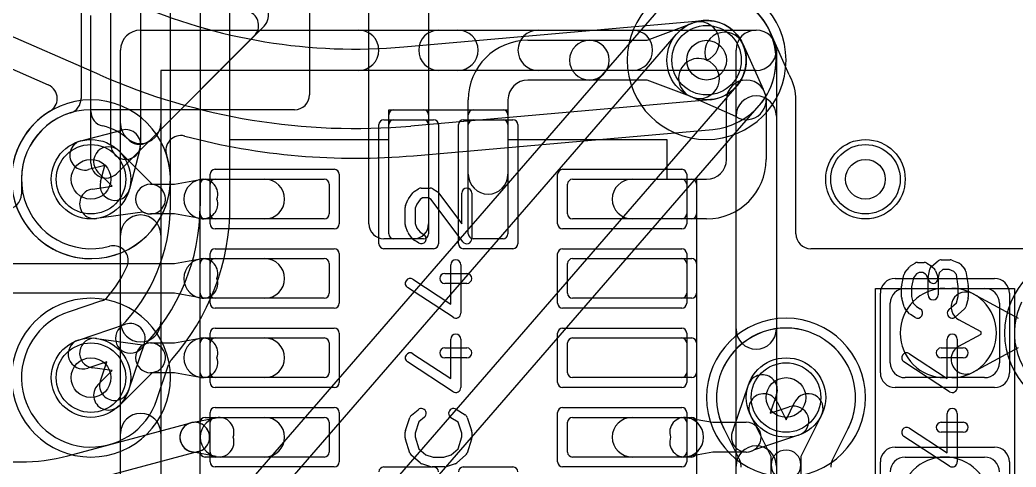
# Model space of a CAD drawing. Extents: x -1.5 to 30.7, y -0.5 to 30.
# Drawn here: x 14.94 to 19.96, y 9.05 to 11.3 of the extents above; entities that cross this region are included whole.
import ezdxf

# ---------------------------------------------------------------- set-up
doc = ezdxf.new("R2010")
doc.units = 0
for name, color, linetype in [('Hole', 1, 'CONTINUOUS'), ('L1', 3, 'CONTINUOUS'), ('L2', 3, 'CONTINUOUS'), ('L3', 3, 'CONTINUOUS'), ('L4', 3, 'CONTINUOUS'), ('MetalMask-A', 176, 'CONTINUOUS'), ('PartsArea-A', 111, 'CONTINUOUS'), ('PartsSilk-A', 221, 'CONTINUOUS'), ('Resist-A', 2, 'CONTINUOUS'), ('Resist-B', 2, 'CONTINUOUS'), ('Silk-A', 140, 'CONTINUOUS')]:
    doc.layers.add(name, color=color, linetype=linetype)

msp = doc.modelspace()

# ---------------------------------------------------------------- linework, layer by layer
at = {"layer": 'Hole'}
for centre in [(18.4, 11.1), (15.3, 10.5), (19.2, 10.5), (15.3, 9.5), (18.8, 9.4)]:
    msp.add_circle(centre, 0.1, dxfattribs=at)
at = {"layer": 'L1'}
for p, q in [((17, 13.52503), (17, 10.27497)), ((16.4, 11.64996), (16.4, 10.92503)), ((16.7, 10.27497), (16.7, 11.6)), ((18.10156, 11.2), (18.32857, 11.2868)), ((18.81627, 11.02639), (18.71988, 11.24215)), ((17.5, 11.2), (17.81, 11.2)), ((17.81, 11.2), (18.10156, 11.2)), ((18.58261, 11.18157), (18.68455, 10.9534)), ((17.81, 11), (17.5, 11)), ((18.10156, 11), (17.81, 11)), ((18.32857, 10.9132), (18.10156, 11)), ((17.2, 10.525), (17.2, 10.9)), ((17.4, 10.9), (17.4, 10.525)), ((18.5466, 10.81545), (18.31843, 10.91739)), ((18.5, 10.6), (18.5, 10.9)), ((18.7, 10.9), (18.7, 10.6)), ((18.85004, 10.22504), (18.85004, 10.9)), ((16.325, 10.85003), (15.3, 10.85003)), ((16.825, 10.85), (16.975, 10.85)), ((17.225, 10.85), (17.375, 10.85)), ((16.8, 10.225), (16.8, 10.825)), ((17, 10.825), (17, 10.225)), ((17.2, 10.225), (17.2, 10.825)), ((17.4, 10.825), (17.4, 10.225)), ((15.44131, 10.64154), (15.60611, 10.47702)), ((15.40624, 10.46459), (15.33533, 10.53538)), ((14.94997, 10.50002), (14.94997, 10.42504)), ((15.72114, 10.475), (15.85, 10.49839)), ((15.86786, 10.5), (16.175, 10.5)), ((15.875, 10.5), (16.475, 10.5)), ((17.725, 10.5), (18.325, 10.5)), ((18.025, 10.5), (18.4, 10.5)), ((15.30704, 10.4505), (15.40624, 10.46459)), ((15.6, 10.475), (15.72114, 10.475)), ((15.60611, 10.47702), (15.62372, 10.47115)), ((15.85, 10.325), (15.85, 10.475)), ((16.5, 10.475), (16.5, 10.325)), ((17.7, 10.325), (17.7, 10.475)), ((18.35, 10.475), (18.35, 10.325)), ((15.55868, 10.33472), (15.32812, 10.30198)), ((15.57628, 10.32885), (15.55868, 10.33472)), ((15.72114, 10.325), (15.6, 10.325)), ((15.85, 10.30161), (15.72114, 10.325)), ((16.175, 10.3), (15.86786, 10.3)), ((16.475, 10.3), (15.875, 10.3)), ((18.325, 10.3), (17.725, 10.3)), ((18.4, 10.3), (18.025, 10.3)), ((16.92503, 10.2), (16.77497, 10.2)), ((16.975, 10.2), (16.825, 10.2)), ((17.375, 10.2), (17.225, 10.2)), ((20.25007, 10.15004), (18.92504, 10.15004)), ((15.72114, 10.075), (15.85, 10.09839)), ((15.86786, 10.1), (16.175, 10.1)), ((15.875, 10.1), (16.475, 10.1)), ((17.725, 10.1), (18.325, 10.1)), ((14.29766, 10.075), (15.72114, 10.075)), ((15.85, 9.925), (15.85, 10.075)), ((16.5, 10.075), (16.5, 9.925)), ((17.7, 9.925), (17.7, 10.075)), ((18.35, 10.075), (18.35, 9.925)), ((19.4, 9.95), (19.8, 9.95)), ((19.6, 9.95), (19.635, 9.95)), ((15.72114, 9.925), (14.29766, 9.925)), ((15.85, 9.90161), (15.72114, 9.925)), ((16.175, 9.9), (15.86786, 9.9)), ((16.475, 9.9), (15.875, 9.9)), ((18.325, 9.9), (17.725, 9.9)), ((19.74214, 9.92285), (19.969, 9.8)), ((19.325, 9.575), (19.325, 9.875)), ((19.875, 9.875), (19.875, 9.575)), ((19.78225, 9.73055), (19.67072, 9.79095)), ((15.32812, 9.69802), (15.55868, 9.66528)), ((15.72114, 9.675), (15.85, 9.69839)), ((15.86786, 9.7), (16.175, 9.7)), ((15.875, 9.7), (16.475, 9.7)), ((17.725, 9.7), (18.325, 9.7)), ((19.67072, 9.65905), (19.78225, 9.71945)), ((19.78225, 9.71945), (19.78225, 9.73055)), ((15.55868, 9.66528), (15.57628, 9.67115)), ((15.6, 9.675), (15.72114, 9.675)), ((15.85, 9.525), (15.85, 9.675)), ((16.5, 9.675), (16.5, 9.525)), ((17.7, 9.525), (17.7, 9.675)), ((18.35, 9.675), (18.35, 9.525)), ((19.969, 9.65), (19.74214, 9.52715)), ((15.40624, 9.53541), (15.30704, 9.5495)), ((15.33533, 9.46462), (15.40624, 9.53541)), ((15.60611, 9.52298), (15.44131, 9.35846)), ((15.72114, 9.525), (15.6, 9.525)), ((15.62372, 9.52885), (15.60611, 9.52298)), ((15.85, 9.50161), (15.72114, 9.525)), ((16.175, 9.5), (15.86786, 9.5)), ((16.475, 9.5), (15.875, 9.5)), ((18.325, 9.5), (17.725, 9.5)), ((19.8, 9.5), (19.4, 9.5)), ((19.635, 9.5), (19.6, 9.5)), ((18.53445, 9.23644), (18.61032, 9.46341)), ((18.75258, 9.41585), (18.72081, 9.32081)), ((18.72081, 9.32081), (18.81585, 9.35258)), ((15.8079, 9.27354), (15.93037, 9.29805)), ((15.875, 9.3), (16.475, 9.3)), ((15.95, 9.3), (16.175, 9.3)), ((17.725, 9.3), (18.325, 9.3)), ((18.025, 9.3), (18.285, 9.3)), ((18.30286, 9.29839), (18.43172, 9.275)), ((15.18376, 9.10652), (15.8028, 9.27239)), ((15.85, 9.125), (15.85, 9.275)), ((16.5, 9.275), (16.5, 9.125)), ((17.7, 9.125), (17.7, 9.275)), ((18.35, 9.275), (18.35, 9.125)), ((18.43172, 9.275), (18.6, 9.275)), ((18.86341, 9.21032), (18.63644, 9.13445)), ((15.84162, 9.12751), (15.22258, 8.96163)), ((15.93037, 9.10195), (15.8079, 9.12646)), ((15.82261, 9.125), (15.84154, 9.12748)), ((16.475, 9.1), (15.875, 9.1)), ((16.175, 9.1), (15.95, 9.1)), ((18.325, 9.1), (17.725, 9.1)), ((18.285, 9.1), (18.025, 9.1)), ((18.43172, 9.125), (18.30286, 9.10161)), ((18.6, 9.125), (18.43172, 9.125)), ((19.4, 9.1), (19.8, 9.1)), ((14.61217, 9.075), (14.94435, 9.075))]:
    msp.add_line(p, q, dxfattribs=at)
for centre in [(18.4, 11.1), (15.3, 10.5), (19.2, 10.5), (15.3, 9.5), (18.8, 9.4)]:
    msp.add_circle(centre, 0.2, dxfattribs=at)
for centre, radius, start, end in [((18.4, 11.1), 0.35004, 24.58457, 110.65088), ((18.36428, 11.1934), 0.1, -69.06574, 110.92504), ((18.49131, 11.14078), 0.1, 24.07361, -155.9265), ((18.787, 11.27574), 0.075, -156.32994, -155.46816), ((18.4913, 11.14077), 0.25005, 24.07625, 24.5346), ((18.4, 11.1), 0.35004, 23.97944, 24.07251), ((18.78836, 11.27274), 0.075, -156.022, -155.9297), ((17.5, 10.9), 0.3, 90, 180), ((17.81, 11.1), 0.1, 90, -90), ((17.81, 11.1), 0.1, -90, 90), ((18.35922, 11.00869), 0.1, 65.92639, -114.0735), ((18.36428, 11.0066), 0.1, -110.92356, 69.06574), ((17.5, 10.9), 0.1, 90, 180), ((18.6, 10.9), 0.1, 0, 180), ((18.88531, 11.0557), 0.075, -156.99701, -150.71091), ((18.6, 10.89999), 0.25004, 0.00229, 28.42429), ((18.6, 10.9), 0.1, -122.27564, 32.27564), ((16.325, 10.92503), 0.075, -90, 0), ((15.30002, 10.49998), 0.35005, 90.00327, 179.99345), ((16.825, 10.825), 0.025, 90, 180), ((16.975, 10.825), 0.025, 0, 90), ((17.225, 10.825), 0.025, 90, 180), ((17.375, 10.825), 0.025, 0, 90), ((15.38832, 10.58846), 0.075, 45.04861, -134.95148), ((18.4, 10.6), 0.1, -90, 0), ((18.4, 10.6), 0.3, -90, 0), ((15.86786, 10.4), 0.1, 90, -90), ((15.875, 10.475), 0.025, 90, 180), ((15.86339, 10.4246), 0.075, -19.14764, 100.28773), ((16.175, 10.4), 0.1, -90, 90), ((16.475, 10.475), 0.025, 0, 90), ((17.3, 10.525), 0.1, 180, 0), ((17.725, 10.475), 0.025, 90, 180), ((18.025, 10.4), 0.1, 90, -90), ((18.325, 10.475), 0.025, 0, 90), ((15.31758, 10.37624), 0.075, 98.07825, -81.91841), ((15.6, 10.4), 0.075, 90, -90), ((15.6, 10.4), 0.075, -108.43736, 71.56505), ((14.87497, 10.42504), 0.075, -90, 0), ((15.86339, 10.3754), 0.075, -100.28503, 19.14764), ((15.875, 10.325), 0.025, 180, -90), ((16.475, 10.325), 0.025, -90, 0), ((17.725, 10.325), 0.025, 180, -90), ((18.325, 10.325), 0.025, -90, 0), ((16.77497, 10.27497), 0.07497, 180, -90), ((16.92503, 10.27497), 0.07497, -90, 0), ((16.825, 10.225), 0.025, 180, -90), ((16.975, 10.225), 0.025, -90, 0), ((17.225, 10.225), 0.025, 180, -90), ((17.375, 10.225), 0.025, -90, 0), ((18.92504, 10.22504), 0.075, 180, -90), ((15.86786, 10), 0.1, 90, -90), ((15.875, 10.075), 0.025, 90, 180), ((15.86339, 10.0246), 0.075, -19.14764, 100.28773), ((16.175, 10), 0.1, -90, 90), ((16.475, 10.075), 0.025, 0, 90), ((17.725, 10.075), 0.025, 90, 180), ((18.325, 10.075), 0.025, 0, 90), ((15.86339, 9.9754), 0.075, -100.28503, 19.14764), ((19.4, 9.875), 0.075, 90, 180), ((19.6, 9.725), 0.225, 90, -90), ((19.635, 9.725), 0.225, -90, 90), ((19.8, 9.875), 0.075, 0, 90), ((15.875, 9.925), 0.025, 180, -90), ((16.475, 9.925), 0.025, -90, 0), ((17.725, 9.925), 0.025, 180, -90), ((18.325, 9.925), 0.025, -90, 0), ((19.70643, 9.8569), 0.075, 61.56575, -118.43679), ((15.31758, 9.62376), 0.075, 81.92175, -98.08159), ((15.86786, 9.6), 0.1, 90, -90), ((15.875, 9.675), 0.025, 90, 180), ((15.86339, 9.6246), 0.075, -19.14764, 100.28773), ((16.175, 9.6), 0.1, -90, 90), ((16.475, 9.675), 0.025, 0, 90), ((17.725, 9.675), 0.025, 90, 180), ((18.325, 9.675), 0.025, 0, 90), ((15.6, 9.6), 0.075, 90, -90), ((15.6, 9.6), 0.075, -71.56264, 108.43495), ((19.70643, 9.5931), 0.075, 118.43425, -61.56321), ((15.86339, 9.5754), 0.075, -100.28503, 19.14764), ((19.4, 9.575), 0.075, 180, -90), ((19.8, 9.575), 0.075, -90, 0), ((15.875, 9.525), 0.025, 180, -90), ((16.475, 9.525), 0.025, -90, 0), ((17.725, 9.525), 0.025, 180, -90), ((18.325, 9.525), 0.025, -90, 0), ((18.68145, 9.43963), 0.075, -18.48568, 161.51587), ((15.38832, 9.41154), 0.075, 134.95138, -45.04852), ((18.83963, 9.28145), 0.075, -71.51432, 108.48413), ((15.95, 9.2), 0.1, 90, -90), ((15.875, 9.275), 0.025, 90, 180), ((15.94509, 9.22451), 0.075, -19.07517, 101.31713), ((16.175, 9.2), 0.1, -90, 90), ((16.475, 9.275), 0.025, 0, 90), ((17.725, 9.275), 0.025, 90, 180), ((18.025, 9.2), 0.1, 90, -90), ((18.28947, 9.2246), 0.075, 79.71497, -160.85236), ((18.285, 9.2), 0.1, -90, 90), ((18.325, 9.275), 0.025, 0, 90), ((15.82222, 9.19995), 0.075, 104.93486, -75.06883), ((15.82262, 9.2), 0.075, 89.99236, -90.00764), ((15.82262, 9.2), 0.075, 101.31892, -101.31892), ((15.82221, 9.19995), 0.075, -75.00018, 105.00075), ((15.82261, 9.19845), 0.07655, 90, 104.92756), ((15.82262, 9.2), 0.075, -90.00764, 89.99236), ((15.82261, 9.2), 0.075, -90, 90), ((18.6, 9.2), 0.075, 150.92981, -60.92981), ((18.6, 9.2), 0.075, -90, 90), ((15.94509, 9.17549), 0.075, -101.31892, 19.07517), ((18.28947, 9.1754), 0.075, 160.85236, -79.71227), ((14.94435, 10), 0.925, -90, -74.99984), ((15.875, 9.125), 0.025, 180, -90), ((16.475, 9.125), 0.025, -90, 0), ((17.725, 9.125), 0.025, 180, -90), ((18.325, 9.125), 0.025, -90, 0), ((19.4, 9.025), 0.075, 90, 180), ((19.6, 8.875), 0.225, 0, 180), ((19.8, 9.025), 0.075, 0, 90)]:
    msp.add_arc(centre, radius, start, end, dxfattribs=at)
at = {"layer": 'L2'}
for p, q in [((15.3438, 11.02576), (11.7196, 12.61687)), ((11.65929, 12.47949), (15.08493, 10.97555)), ((16.87568, 11.1666), (18.38246, 11.29923)), ((18.41754, 10.90077), (16.91076, 10.76815)), ((16.92391, 10.61868), (18.43069, 10.75131)), ((18.75526, 9.37767), (18.8, 9.288)), ((18.8, 9.288), (18.84474, 9.37767)), ((18.725, 9.10234), (18.62104, 9.31071)), ((18.97896, 9.31071), (18.875, 9.10234)), ((18.48823, 9.24083), (18.56707, 9.0828)), ((19.03293, 9.08279), (19.11322, 9.24374)), ((18.725, 9.06), (18.725, 9.10234)), ((18.875, 9.10234), (18.875, 9.06)), ((18.725, 9), (18.725, 9.06)), ((18.875, 9.06), (18.875, 9))]:
    msp.add_line(p, q, dxfattribs=at)
for centre in [(18.4, 11.1), (19.2, 10.5), (18.8, 9.4)]:
    msp.add_circle(centre, 0.2, dxfattribs=at)
for centre, radius, start, end in [((18.4, 11.1), 0.35004, -84.97007, 95.02993), ((16.63017, 13.95582), 2.8, -113.70266, -84.96973), ((18.4, 11.1), 0.2, -84.96871, 95.03033), ((16.63017, 13.95582), 3.2, -113.70268, -84.96959), ((15.05478, 10.90688), 0.075, -0.01528, 66.29582), ((15.05478, 10.90686), 0.075, -59.35201, 0), ((15.29999, 10.50001), 0.40004, 121.15805, 17.79678), ((15.7523, 10.6452), 0.075, 75.19111, -162.20527), ((15.75291, 10.64504), 0.075, 75.15962, 75.67287), ((16.63021, 13.95583), 3.35005, -104.84129, -84.9704), ((20.3, 9.725), 0.40004, 90, -90), ((15.3, 9.5), 0.40004, 90, -90), ((15.3, 9.5), 0.40004, -90, 90), ((18.8, 9.40002), 0.35005, -26.2276, -153.85439), ((18.68815, 9.34419), 0.075, 26.5138, -153.48404), ((18.91185, 9.34419), 0.075, -26.5138, 153.48404), ((18.41921, 9.2112), 0.075, 26.17215, 27.44651), ((18.8007, 9.39865), 0.35007, -153.83315, -153.38078), ((18.42112, 9.20735), 0.075, 26.5138, 27.34403), ((19.18061, 9.21083), 0.075, 152.62181, 153.97137), ((18.8, 9.06), 0.075, 0, 180), ((18.49996, 9.04932), 0.075, 0, 26.5138), ((19.10004, 9.04931), 0.075, 153.4862, 180), ((18.8, 9.06), 0.075, 180, 0)]:
    msp.add_arc(centre, radius, start, end, dxfattribs=at)
at = {"layer": 'L3'}
msp.add_circle((19.2, 10.5), 0.2, dxfattribs=at)
for centre, start, end in [((18.4, 11.1), 90, -90), ((18.4, 11.1), -90, 90), ((15.3, 10.5), 90, -90), ((15.3, 10.5), -90, 90), ((20.3, 9.725), 90, -90), ((15.3, 9.5), 90, -90), ((15.3, 9.5), -90, 90), ((18.8, 9.4), 90, -90), ((18.8, 9.4), -90, 90)]:
    msp.add_arc(centre, 0.40004, start, end, dxfattribs=at)
at = {"layer": 'L4'}
for p, q in [((15.24991, 11.88446), (15.24991, 10.90622)), ((15.39995, 10.67495), (15.39995, 11.88446)), ((15.54995, 11.88446), (15.54995, 10.67495)), ((15.69999, 10.36673), (15.69999, 11.88448)), ((15.84999, 11.88448), (15.84999, 10.36673)), ((16.00003, 10.36673), (16.00003, 11.88448)), ((18.13548, 11.32925), (15.53547, 8.32925)), ((15.64886, 8.23099), (18.24886, 11.23099)), ((18.55114, 10.96901), (15.95114, 7.96901)), ((16.06451, 7.87075), (18.66453, 10.87075)), ((15.24942, 10.6935), (15.45598, 10.74751)), ((15.54751, 10.65598), (15.4935, 10.44942)), ((15.36998, 10.56998), (15.28736, 10.54838)), ((15.34838, 10.48736), (15.36998, 10.56998)), ((15.35277, 9.88672), (15.18983, 9.83225)), ((15.23659, 9.68968), (15.4742, 9.76911)), ((15.44495, 9.75101), (15.44495, 9.75103)), ((15.56911, 9.6742), (15.48968, 9.43659)), ((15.37919, 9.57919), (15.28415, 9.54742)), ((15.34742, 9.48415), (15.37919, 9.57919)), ((15.6323, 9.38998), (15.69063, 9.56444)), ((18.75526, 9.37767), (18.8, 9.288)), ((18.8, 9.288), (18.84474, 9.37767)), ((18.725, 9.10234), (18.62104, 9.31071)), ((18.97896, 9.31071), (18.875, 9.10234)), ((18.48823, 9.24083), (18.56707, 9.0828)), ((19.03293, 9.08279), (19.11322, 9.24374)), ((18.725, 8.38132), (18.725, 9.10234)), ((18.875, 9.10234), (18.875, 8.38132))]:
    msp.add_line(p, q, dxfattribs=at)
for centre in [(18.4, 11.1), (15.3, 10.5), (19.2, 10.5), (15.3, 9.5), (18.8, 9.4)]:
    msp.add_circle(centre, 0.2, dxfattribs=at)
for centre, radius, start, end in [((18.3, 11.02486), 1.77496, 0, 29.99973), ((18.40003, 11.10003), 0.35004, -40.92016, 139.09263), ((18.4, 11.1), 0.2, -40.91482, 139.08562), ((15.17491, 10.90622), 0.075, -71.56264, 0), ((15.3, 10.49999), 0.35005, 107.11549, -74.62185), ((15.17492, 10.90619), 0.07497, -72.88716, -71.56263), ((15.47495, 10.67495), 0.075, -14.65141, 104.65141), ((15.26839, 10.62094), 0.075, 104.65141, -75.34672), ((15.47495, 10.67495), 0.075, 180, 0), ((15.42094, 10.46839), 0.075, 165.34859, -14.65328), ((14.82924, 10.36674), 0.87075, -45, -0.00066), ((14.82924, 10.36674), 1.02075, -45.00079, -0.00056), ((14.82923, 10.36674), 1.1708, -41.53612, -0.00049), ((15.41271, 10.09018), 0.07497, 104.03439, 105.37644), ((15.41272, 10.09014), 0.07501, 0, 104.03439), ((15.41276, 10.09014), 0.07497, -25.36871, 0), ((14.82927, 10.36677), 0.72071, -39.29377, -25.36576), ((15.32901, 9.95783), 0.07497, -71.52397, -39.29478), ((15.3, 9.5), 0.35004, 108.36921, -18.34851), ((15.16606, 9.90335), 0.07497, -71.62789, -71.5143), ((20.3, 9.72499), 0.35005, 153.65016, 26.36448), ((15.49798, 9.69798), 0.075, 135, -45), ((15.49798, 9.69798), 0.075, -18.48568, 108.48568), ((18.8, 9.40002), 0.35005, -26.31324, -153.63552), ((15.26037, 9.61855), 0.075, 108.48568, -71.51587), ((15.76173, 9.54067), 0.07497, 138.45532, 161.5143), ((15.41855, 9.46037), 0.075, 161.51432, -18.48413), ((15.7034, 9.36621), 0.07497, 161.5143, 161.65205), ((18.68815, 9.34419), 0.075, 26.5138, -153.48404), ((18.91185, 9.34419), 0.075, -26.5138, 153.48404), ((18.41919, 9.21128), 0.07497, 26.25062, 26.36339), ((18.41923, 9.21121), 0.07497, 26.16518, 26.31212), ((18.8007, 9.39864), 0.35006, -153.83315, -153.38225), ((18.42115, 9.20736), 0.07497, 26.5172, 27.34777), ((19.18059, 9.21084), 0.07497, 153.02138, 153.97153), ((18.49999, 9.04933), 0.07497, -0.00764, 26.5172), ((19.10001, 9.04931), 0.07497, 153.47596, 180)]:
    msp.add_arc(centre, radius, start, end, dxfattribs=at)
at = {"layer": 'MetalMask-A'}
for p, q in [((16.825, 10.8), (16.975, 10.8)), ((17.225, 10.8), (17.375, 10.8)), ((16.8, 10.225), (16.8, 10.775)), ((17, 10.775), (17, 10.225)), ((17.2, 10.225), (17.2, 10.775)), ((17.4, 10.775), (17.4, 10.225)), ((15.925, 10.5), (16.475, 10.5)), ((17.725, 10.5), (18.275, 10.5)), ((15.9, 10.325), (15.9, 10.475)), ((16.5, 10.475), (16.5, 10.325)), ((17.7, 10.325), (17.7, 10.475)), ((18.3, 10.475), (18.3, 10.325)), ((16.475, 10.3), (15.925, 10.3)), ((18.275, 10.3), (17.725, 10.3)), ((16.975, 10.2), (16.825, 10.2)), ((17.375, 10.2), (17.225, 10.2)), ((15.925, 10.1), (16.475, 10.1)), ((17.725, 10.1), (18.275, 10.1)), ((15.9, 9.925), (15.9, 10.075)), ((16.5, 10.075), (16.5, 9.925)), ((17.7, 9.925), (17.7, 10.075)), ((18.3, 10.075), (18.3, 9.925)), ((19.4, 9.95), (19.8, 9.95)), ((16.475, 9.9), (15.925, 9.9)), ((18.275, 9.9), (17.725, 9.9)), ((19.325, 9.575), (19.325, 9.875)), ((19.875, 9.875), (19.875, 9.575)), ((15.925, 9.7), (16.475, 9.7)), ((17.725, 9.7), (18.275, 9.7)), ((15.9, 9.525), (15.9, 9.675)), ((16.5, 9.675), (16.5, 9.525)), ((17.7, 9.525), (17.7, 9.675)), ((18.3, 9.675), (18.3, 9.525)), ((16.475, 9.5), (15.925, 9.5)), ((18.275, 9.5), (17.725, 9.5)), ((19.8, 9.5), (19.4, 9.5)), ((15.925, 9.3), (16.475, 9.3)), ((17.725, 9.3), (18.275, 9.3)), ((15.9, 9.125), (15.9, 9.275)), ((16.5, 9.275), (16.5, 9.125)), ((17.7, 9.125), (17.7, 9.275)), ((18.3, 9.275), (18.3, 9.125)), ((16.475, 9.1), (15.925, 9.1)), ((18.275, 9.1), (17.725, 9.1)), ((19.4, 9.1), (19.8, 9.1))]:
    msp.add_line(p, q, dxfattribs=at)
for centre, radius, start, end in [((16.825, 10.775), 0.025, 90, 180), ((16.975, 10.775), 0.025, 0, 90), ((17.225, 10.775), 0.025, 90, 180), ((17.375, 10.775), 0.025, 0, 90), ((15.925, 10.475), 0.025, 90, 180), ((16.475, 10.475), 0.025, 0, 90), ((17.725, 10.475), 0.025, 90, 180), ((18.275, 10.475), 0.025, 0, 90), ((15.925, 10.325), 0.025, 180, -90), ((16.475, 10.325), 0.025, -90, 0), ((17.725, 10.325), 0.025, 180, -90), ((18.275, 10.325), 0.025, -90, 0), ((16.825, 10.225), 0.025, 180, -90), ((16.975, 10.225), 0.025, -90, 0), ((17.225, 10.225), 0.025, 180, -90), ((17.375, 10.225), 0.025, -90, 0), ((15.925, 10.075), 0.025, 90, 180), ((16.475, 10.075), 0.025, 0, 90), ((17.725, 10.075), 0.025, 90, 180), ((18.275, 10.075), 0.025, 0, 90), ((19.4, 9.875), 0.075, 90, 180), ((19.8, 9.875), 0.075, 0, 90), ((15.925, 9.925), 0.025, 180, -90), ((16.475, 9.925), 0.025, -90, 0), ((17.725, 9.925), 0.025, 180, -90), ((18.275, 9.925), 0.025, -90, 0), ((15.925, 9.675), 0.025, 90, 180), ((16.475, 9.675), 0.025, 0, 90), ((17.725, 9.675), 0.025, 90, 180), ((18.275, 9.675), 0.025, 0, 90), ((19.4, 9.575), 0.075, 180, -90), ((19.8, 9.575), 0.075, -90, 0), ((15.925, 9.525), 0.025, 180, -90), ((16.475, 9.525), 0.025, -90, 0), ((17.725, 9.525), 0.025, 180, -90), ((18.275, 9.525), 0.025, -90, 0), ((15.925, 9.275), 0.025, 90, 180), ((16.475, 9.275), 0.025, 0, 90), ((17.725, 9.275), 0.025, 90, 180), ((18.275, 9.275), 0.025, 0, 90), ((15.925, 9.125), 0.025, 180, -90), ((16.475, 9.125), 0.025, -90, 0), ((17.725, 9.125), 0.025, 180, -90), ((18.275, 9.125), 0.025, -90, 0), ((19.4, 9.025), 0.075, 90, 180), ((19.8, 9.025), 0.075, 0, 90)]:
    msp.add_arc(centre, radius, start, end, dxfattribs=at)
at = {"layer": 'PartsArea-A'}
for p, q in [((16.8, 10.7), (16.8, 10.85)), ((16.8, 10.85), (17.4, 10.85)), ((17.4, 10.85), (17.4, 10.7)), ((16, 10.5), (16, 10.7)), ((16, 10.7), (16.8, 10.7)), ((17.4, 10.7), (18.2, 10.7)), ((18.2, 10.7), (18.2, 10.5)), ((15.85, 10.5), (16, 10.5)), ((15.85, 8.7), (15.85, 10.5)), ((18.2, 10.5), (18.35, 10.5)), ((18.35, 10.5), (18.35, 8.7)), ((19.25, 8.65), (19.25, 9.95)), ((19.25, 9.95), (19.95, 9.95)), ((19.95, 9.95), (19.95, 8.65))]:
    msp.add_line(p, q, dxfattribs=at)
at = {"layer": 'PartsSilk-A'}
for p, q in [((15.3, 10.58107), (15.3, 11.325)), ((16.17197, 11.27197), (15.42803, 10.52803)), ((15.55, 11.2516), (18.65, 11.2516)), ((15.4484, 8.05), (15.4484, 11.15)), ((18.5484, 8.1516), (18.5484, 11.15)), ((18.7516, 11.15), (18.7516, 8.05)), ((18.65, 11.0484), (15.6516, 11.0484)), ((15.6516, 11.0484), (15.6516, 8.1516)), ((16.92749, 10.43787), (16.94971, 10.45176)), ((16.96296, 10.45556), (17.00741, 10.45556)), ((17.02066, 10.45176), (17.04288, 10.43787)), ((16.8842, 10.36761), (16.89531, 10.39539)), ((16.8983, 10.40081), (16.92052, 10.43137)), ((16.95811, 10.39804), (16.94057, 10.37393)), ((16.97013, 10.40556), (16.95811, 10.39804)), ((17.00024, 10.40556), (16.97013, 10.40556)), ((17.01244, 10.39793), (17.00024, 10.40556)), ((17.17261, 10.18497), (17.01244, 10.39793)), ((17.04961, 10.4317), (17.16759, 10.27483)), ((17.16759, 10.27483), (17.16759, 10.43056)), ((17.21759, 10.43056), (17.21759, 10.2)), ((16.88241, 10.27222), (16.88241, 10.35833)), ((16.94057, 10.37393), (16.93241, 10.35352)), ((16.93241, 10.35352), (16.93241, 10.27662)), ((16.89503, 10.23313), (16.88392, 10.26368)), ((16.93241, 10.27662), (16.94061, 10.25408)), ((16.94061, 10.25408), (16.9576, 10.23283)), ((16.92122, 10.19827), (16.899, 10.22605)), ((16.94971, 10.1788), (16.92749, 10.19269)), ((16.9576, 10.23283), (16.97621, 10.2212)), ((19.53215, 10.06088), (19.56548, 10.08865)), ((19.58148, 10.09444), (19.62593, 10.09444)), ((19.63554, 10.09252), (19.66887, 10.07864)), ((17.11204, 9.87119), (17.11204, 10.06944)), ((17.16204, 10.06944), (17.16204, 9.825)), ((19.399, 10.02951), (19.42122, 10.05729)), ((19.42749, 10.06287), (19.44971, 10.07676)), ((19.46296, 10.08056), (19.4963, 10.08056)), ((19.50955, 10.07676), (19.53177, 10.06287)), ((19.51613, 10.00438), (19.52354, 10.04605)), ((19.5362, 10.05935), (19.54731, 10.04824)), ((19.55313, 10.0391), (19.56424, 10.00854)), ((19.59053, 10.04444), (19.57117, 10.02831)), ((19.62093, 10.04444), (19.59053, 10.04444)), ((19.64437, 10.03468), (19.62093, 10.04444)), ((19.65795, 10.01941), (19.64437, 10.03468)), ((19.67795, 10.07217), (19.70017, 10.04717)), ((19.70617, 10.03451), (19.71728, 9.96506)), ((16.92108, 9.99593), (17.11204, 9.87119)), ((17.08148, 10.025), (17.19259, 10.025)), ((19.38295, 9.96626), (19.39406, 10.01904)), ((19.44176, 10.00292), (19.43241, 9.95851)), ((19.4576, 10.02273), (19.44176, 10.00292)), ((19.47013, 10.03056), (19.4576, 10.02273)), ((19.48913, 10.03056), (19.47013, 10.03056)), ((19.50285, 10.02198), (19.48913, 10.03056)), ((19.50803, 10.0168), (19.50285, 10.02198)), ((19.51574, 9.9956), (19.50803, 10.0168)), ((19.51574, 9.91667), (19.51574, 9.9956)), ((19.57117, 10.02831), (19.56535, 9.99562)), ((19.56574, 10), (19.56574, 9.91667)), ((19.66759, 9.95912), (19.65795, 10.01941)), ((17.12337, 9.80407), (16.89374, 9.95407)), ((17.19259, 9.975), (17.08148, 9.975)), ((19.38241, 9.90556), (19.38241, 9.96111)), ((19.43241, 9.95851), (19.43241, 9.90884)), ((19.66759, 9.90884), (19.66759, 9.95912)), ((19.71759, 9.96111), (19.71759, 9.90556)), ((19.39436, 9.85745), (19.38325, 9.89912)), ((19.43241, 9.90884), (19.44115, 9.87606)), ((19.65929, 9.87769), (19.66759, 9.90884)), ((19.71675, 9.89912), (19.70564, 9.85745)), ((19.42205, 9.82228), (19.39983, 9.84728)), ((19.44115, 9.87606), (19.45704, 9.85818)), ((19.45704, 9.85818), (19.47621, 9.8462)), ((19.62058, 9.84381), (19.65929, 9.87769)), ((19.69794, 9.84508), (19.6535, 9.80619)), ((19.44971, 9.8038), (19.42749, 9.81769)), ((17.11204, 9.49619), (17.11204, 9.69444)), ((17.16204, 9.69444), (17.16204, 9.45)), ((19.61204, 9.49619), (19.61204, 9.69444)), ((19.66204, 9.69444), (19.66204, 9.45)), ((17.08148, 9.65), (17.19259, 9.65)), ((19.58148, 9.65), (19.69259, 9.65)), ((16.92108, 9.62093), (17.11204, 9.49619)), ((17.19259, 9.6), (17.08148, 9.6)), ((19.42108, 9.62093), (19.61204, 9.49619)), ((19.69259, 9.6), (19.58148, 9.6)), ((17.12337, 9.42907), (16.89374, 9.57907)), ((19.62337, 9.42907), (19.39374, 9.57907)), ((16.91363, 9.31088), (16.94696, 9.33865)), ((17.13918, 9.34064), (17.18362, 9.31287)), ((16.88369, 9.2329), (16.90591, 9.29957)), ((16.97896, 9.30023), (16.9511, 9.27702)), ((17.1495, 9.27523), (17.11268, 9.29824)), ((17.19409, 9.29957), (17.21631, 9.2329)), ((19.61204, 9.12119), (19.61204, 9.31944)), ((19.66204, 9.31944), (19.66204, 9.075)), ((16.9511, 9.27702), (16.93241, 9.22094)), ((17.16759, 9.22094), (17.1495, 9.27523)), ((19.42108, 9.24593), (19.61204, 9.12119)), ((19.58148, 9.275), (19.69259, 9.275)), ((16.88241, 9.19722), (16.88241, 9.225)), ((16.90582, 9.12016), (16.8836, 9.1896)), ((16.93241, 9.22094), (16.93241, 9.20112)), ((16.93241, 9.20112), (16.95132, 9.14202)), ((17.14868, 9.14202), (17.16759, 9.20112)), ((17.16759, 9.20112), (17.16759, 9.22094)), ((17.2164, 9.1896), (17.19418, 9.12016)), ((17.21759, 9.225), (17.21759, 9.19722)), ((19.62337, 9.05407), (19.39374, 9.20407)), ((19.69259, 9.225), (19.58148, 9.225)), ((16.95132, 9.14202), (16.98656, 9.11118)), ((17.11344, 9.11118), (17.14868, 9.14202)), ((16.95761, 9.07008), (16.91317, 9.10897)), ((16.98656, 9.11118), (17.02234, 9.1)), ((17.02234, 9.1), (17.07766, 9.1)), ((17.07766, 9.1), (17.11344, 9.11118)), ((17.18683, 9.10897), (17.14239, 9.07008)), ((17.01106, 9.05114), (16.96661, 9.06503)), ((17.08148, 9.05), (17.01852, 9.05)), ((17.13339, 9.06503), (17.08894, 9.05114))]:
    msp.add_line(p, q, dxfattribs=at)
for centre, radius, start, end in [((16.11893, 11.325), 0.075, -44.9946, 90), ((15.55, 11.15), 0.1016, 90, 180), ((18.65, 11.15), 0.1016, 0, 180), ((18.65, 11.15), 0.1016, -90, 90), ((15.375, 10.58106), 0.075, 179.99236, -45), ((16.94074, 10.41667), 0.025, 122.00538, 143.97932), ((16.96296, 10.43056), 0.025, 90, 122.01002), ((17.00741, 10.43056), 0.025, 57.99462, 90), ((17.02963, 10.41667), 0.025, 36.9524, 57.98998), ((17.19259, 10.43056), 0.025, 0, 180), ((16.91852, 10.38611), 0.025, 143.98274, 158.20215), ((16.90741, 10.35833), 0.025, 158.2071, 180), ((16.90741, 10.27222), 0.025, 180, -160.01539), ((16.91852, 10.24167), 0.025, -160.02081, -141.34522), ((16.94074, 10.21389), 0.025, -141.33303, -122.01002), ((16.96296, 10.2), 0.025, -122.00538, 57.98998), ((17.19259, 10.2), 0.025, -143.0476, 0), ((17.13704, 10.06944), 0.025, 0, 180), ((19.58148, 10.06944), 0.025, 90, 129.8005), ((19.62593, 10.06944), 0.025, 67.39424, 90), ((19.44074, 10.04167), 0.025, 122.00538, 141.34522), ((19.46296, 10.05556), 0.025, 90, 122.01002), ((19.4963, 10.05556), 0.025, 57.99462, 90), ((19.54815, 10.04167), 0.025, 129.7909, 169.91674), ((19.51852, 10.04167), 0.025, 45, 57.98998), ((19.52963, 10.03056), 0.025, 19.97136, 45), ((19.65926, 10.05556), 0.025, 41.62783, 67.39112), ((19.68148, 10.03056), 0.025, 9.08937, 41.63069), ((16.90741, 9.975), 0.025, 56.85026, -123.15356), ((17.08148, 10), 0.025, 90, -90), ((17.19259, 10), 0.025, -90, 90), ((19.41852, 10.01389), 0.025, 141.33303, 168.11298), ((19.54074, 10), 0.025, 169.90837, -10.08326), ((19.54074, 10), 0.025, 0, 19.97859), ((19.40741, 9.96111), 0.025, 168.11016, 180), ((19.69259, 9.96111), 0.025, 0, 9.08867), ((19.40741, 9.90556), 0.025, 180, -165.07115), ((19.54074, 9.91667), 0.025, 180, 0), ((19.69259, 9.90556), 0.025, -14.92551, 0), ((19.41852, 9.86389), 0.025, -165.07449, -138.36931), ((19.46296, 9.825), 0.025, -122.00538, 57.98998), ((19.63704, 9.825), 0.025, 131.18808, -48.81042), ((19.68148, 9.86389), 0.025, -48.81192, -14.92885), ((17.13704, 9.825), 0.025, -123.14974, 0), ((19.44074, 9.83889), 0.025, -138.37217, -122.01002), ((17.13704, 9.69444), 0.025, 0, 180), ((19.63704, 9.69444), 0.025, 0, 180), ((17.08148, 9.625), 0.025, 90, -90), ((17.19259, 9.625), 0.025, -90, 90), ((19.58148, 9.625), 0.025, 90, -90), ((19.69259, 9.625), 0.025, -90, 90), ((16.90741, 9.6), 0.025, 56.85026, -123.15356), ((19.40741, 9.6), 0.025, 56.85026, -123.15356), ((17.13704, 9.45), 0.025, -123.14974, 0), ((19.63704, 9.45), 0.025, -123.14974, 0), ((16.96296, 9.31944), 0.025, -50.2091, 129.8005), ((17.12593, 9.31944), 0.025, 57.99462, -122.00075), ((19.63704, 9.31944), 0.025, 0, 180), ((16.92963, 9.29167), 0.025, 129.7909, 161.57954), ((17.17037, 9.29167), 0.025, 18.42046, 57.99462), ((16.90741, 9.225), 0.025, 161.57954, 180), ((17.19259, 9.225), 0.025, 0, 18.42046), ((19.40741, 9.225), 0.025, 56.85026, -123.15356), ((19.58148, 9.25), 0.025, 90, -90), ((19.69259, 9.25), 0.025, -90, 90), ((16.90741, 9.19722), 0.025, 180, -162.25358), ((17.19259, 9.19722), 0.025, -17.74642, 0), ((16.92963, 9.12778), 0.025, -162.25358, -131.18808), ((17.17037, 9.12778), 0.025, -48.81192, -17.74642), ((16.97407, 9.08889), 0.025, -131.18808, -107.36223), ((17.01852, 9.075), 0.025, -107.36223, -90), ((17.08148, 9.075), 0.025, -90, -72.63777), ((17.12593, 9.08889), 0.025, -72.63777, -48.81192), ((19.63704, 9.075), 0.025, -123.14974, 0)]:
    msp.add_arc(centre, radius, start, end, dxfattribs=at)
at = {"layer": 'Resist-A'}
for p, q in [((16.775, 10.8), (17.025, 10.8)), ((17.175, 10.8), (17.425, 10.8)), ((16.75, 10.175), (16.75, 10.775)), ((17.05, 10.775), (17.05, 10.175)), ((17.15, 10.175), (17.15, 10.775)), ((17.45, 10.775), (17.45, 10.175)), ((15.925, 10.55), (16.525, 10.55)), ((17.675, 10.55), (18.275, 10.55)), ((15.9, 10.275), (15.9, 10.525)), ((16.55, 10.525), (16.55, 10.275)), ((17.65, 10.275), (17.65, 10.525)), ((18.3, 10.525), (18.3, 10.275)), ((16.525, 10.25), (15.925, 10.25)), ((18.275, 10.25), (17.675, 10.25)), ((15.925, 10.15), (16.525, 10.15)), ((17.025, 10.15), (16.775, 10.15)), ((17.425, 10.15), (17.175, 10.15)), ((17.675, 10.15), (18.275, 10.15)), ((15.9, 9.875), (15.9, 10.125)), ((16.55, 10.125), (16.55, 9.875)), ((17.65, 9.875), (17.65, 10.125)), ((18.3, 10.125), (18.3, 9.875)), ((19.35, 10), (19.85, 10)), ((19.275, 9.525), (19.275, 9.925)), ((19.925, 9.925), (19.925, 9.525)), ((16.525, 9.85), (15.925, 9.85)), ((18.275, 9.85), (17.675, 9.85)), ((15.925, 9.75), (16.525, 9.75)), ((17.675, 9.75), (18.275, 9.75)), ((15.9, 9.475), (15.9, 9.725)), ((16.55, 9.725), (16.55, 9.475)), ((17.65, 9.475), (17.65, 9.725)), ((18.3, 9.725), (18.3, 9.475)), ((16.525, 9.45), (15.925, 9.45)), ((18.275, 9.45), (17.675, 9.45)), ((19.85, 9.45), (19.35, 9.45)), ((15.925, 9.35), (16.525, 9.35)), ((17.675, 9.35), (18.275, 9.35)), ((15.9, 9.075), (15.9, 9.325)), ((16.55, 9.325), (16.55, 9.075)), ((17.65, 9.075), (17.65, 9.325)), ((18.3, 9.325), (18.3, 9.075)), ((19.35, 9.15), (19.85, 9.15)), ((16.525, 9.05), (15.925, 9.05)), ((16.775, 9.05), (17.025, 9.05)), ((17.175, 9.05), (17.425, 9.05)), ((18.275, 9.05), (17.675, 9.05)), ((19.275, 8.675), (19.275, 9.075)), ((19.925, 9.075), (19.925, 8.675))]:
    msp.add_line(p, q, dxfattribs=at)
for centre in [(18.4, 11.1), (15.3, 10.5), (19.2, 10.5), (15.3, 9.5), (18.8, 9.4)]:
    msp.add_circle(centre, 0.175, dxfattribs=at)
for centre, radius, start, end in [((16.775, 10.775), 0.025, 90, 180), ((17.025, 10.775), 0.025, 0, 90), ((17.175, 10.775), 0.025, 90, 180), ((17.425, 10.775), 0.025, 0, 90), ((15.925, 10.525), 0.025, 90, 180), ((16.525, 10.525), 0.025, 0, 90), ((17.675, 10.525), 0.025, 90, 180), ((18.275, 10.525), 0.025, 0, 90), ((15.925, 10.275), 0.025, 180, -90), ((16.525, 10.275), 0.025, -90, 0), ((17.675, 10.275), 0.025, 180, -90), ((18.275, 10.275), 0.025, -90, 0), ((15.925, 10.125), 0.025, 90, 180), ((16.525, 10.125), 0.025, 0, 90), ((16.775, 10.175), 0.025, 180, -90), ((17.025, 10.175), 0.025, -90, 0), ((17.175, 10.175), 0.025, 180, -90), ((17.425, 10.175), 0.025, -90, 0), ((17.675, 10.125), 0.025, 90, 180), ((18.275, 10.125), 0.025, 0, 90), ((19.35, 9.925), 0.075, 90, 180), ((19.85, 9.925), 0.075, 0, 90), ((15.925, 9.875), 0.025, 180, -90), ((16.525, 9.875), 0.025, -90, 0), ((17.675, 9.875), 0.025, 180, -90), ((18.275, 9.875), 0.025, -90, 0), ((15.925, 9.725), 0.025, 90, 180), ((16.525, 9.725), 0.025, 0, 90), ((17.675, 9.725), 0.025, 90, 180), ((18.275, 9.725), 0.025, 0, 90), ((19.35, 9.525), 0.075, 180, -90), ((19.85, 9.525), 0.075, -90, 0), ((15.925, 9.475), 0.025, 180, -90), ((16.525, 9.475), 0.025, -90, 0), ((17.675, 9.475), 0.025, 180, -90), ((18.275, 9.475), 0.025, -90, 0), ((15.925, 9.325), 0.025, 90, 180), ((16.525, 9.325), 0.025, 0, 90), ((17.675, 9.325), 0.025, 90, 180), ((18.275, 9.325), 0.025, 0, 90), ((19.35, 9.075), 0.075, 90, 180), ((19.85, 9.075), 0.075, 0, 90), ((15.925, 9.075), 0.025, 180, -90), ((16.525, 9.075), 0.025, -90, 0), ((16.775, 9.025), 0.025, 90, 180), ((17.025, 9.025), 0.025, 0, 90), ((17.175, 9.025), 0.025, 90, 180), ((17.425, 9.025), 0.025, 0, 90), ((17.675, 9.075), 0.025, 180, -90), ((18.275, 9.075), 0.025, -90, 0)]:
    msp.add_arc(centre, radius, start, end, dxfattribs=at)
at = {"layer": 'Resist-B'}
for centre in [(18.4, 11.1), (15.3, 10.5), (19.2, 10.5), (15.3, 9.5), (18.8, 9.4)]:
    msp.add_circle(centre, 0.175, dxfattribs=at)
at = {"layer": 'Silk-A'}
for p, q in [((15.3, 10.84187), (15.3, 11.325)), ((15.55, 11.2516), (16.64812, 11.2516)), ((17.05188, 11.2516), (17.14812, 11.2516)), ((17.55188, 11.2516), (18.02673, 11.2516)), ((16.1223, 11.2223), (15.59747, 10.69747)), ((15.4484, 10.78165), (15.4484, 11.15)), ((16.64812, 11.0484), (15.6516, 11.0484)), ((15.6516, 11.0484), (15.6516, 10.78165)), ((17.14812, 11.0484), (17.05188, 11.0484)), ((18.02673, 11.0484), (17.55188, 11.0484)), ((18.5484, 9.74544), (18.5484, 10.81835)), ((18.7516, 10.81835), (18.7516, 9.74544)), ((15.4484, 9.78165), (15.4484, 10.21835)), ((15.6516, 10.21835), (15.6516, 9.78165)), ((15.4484, 8.38165), (15.4484, 9.21835)), ((15.6516, 9.21835), (15.6516, 8.38165)), ((18.5484, 8.1516), (18.5484, 9.05456)), ((18.7516, 9.05456), (18.7516, 8.05))]:
    msp.add_line(p, q, dxfattribs=at)
for centre, radius, start, end in [((16.06927, 11.27533), 0.075, -45, 68.06949), ((15.55, 11.15), 0.1016, 90, 180), ((16.64812, 11.15), 0.1016, -90, 90), ((17.05188, 11.15), 0.1016, 90, -90), ((17.14812, 11.15), 0.1016, -90, 90), ((17.55188, 11.15), 0.1016, 90, -90), ((18.02673, 11.15), 0.1016, -90, 90), ((18.65, 10.81835), 0.1016, 0, 180), ((15.375, 10.84187), 0.075, 180, -102.3722), ((15.3, 10.49999), 0.27501, 45.70274, 77.62644), ((15.55, 10.78165), 0.1016, 180, 0), ((15.54444, 10.7505), 0.075, -134.29775, -45), ((15.55, 10.21835), 0.1016, 0, 180), ((15.55, 9.78165), 0.1016, 180, 0), ((18.65, 9.74544), 0.1016, 180, 0), ((15.55, 9.21835), 0.1016, 0, 180), ((18.65, 9.05456), 0.1016, 0, 180)]:
    msp.add_arc(centre, radius, start, end, dxfattribs=at)

doc.saveas('drawing.dxf')
